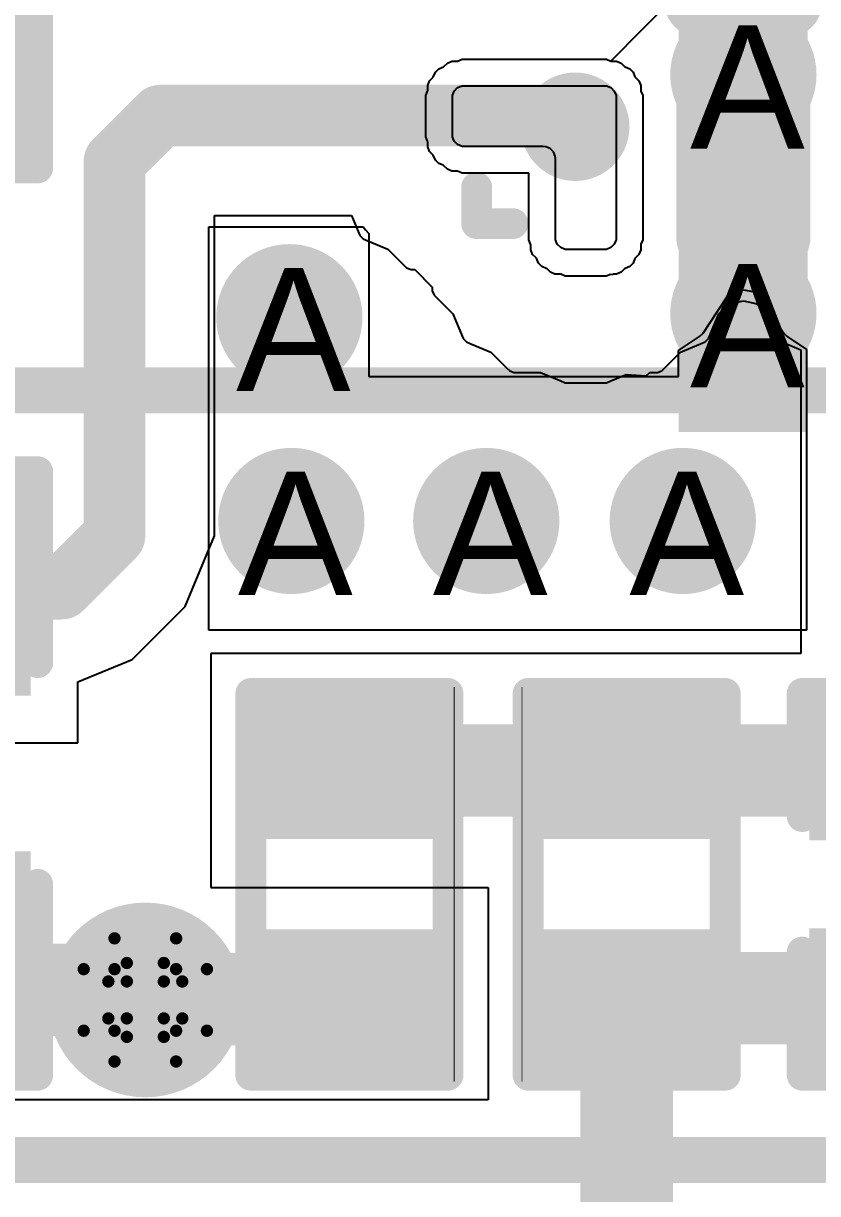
# Model space of a CAD drawing. Header units: inches. Extents: x -4 to 5258, y -4 to 5281.
# Drawn here: x 34.109 to 37.383, y 3.673 to 8.5 of the extents above; entities that cross this region are included whole.
import ezdxf

# ---------------------------------------------------------------- set-up
doc = ezdxf.new("R2010")
doc.units = ezdxf.units.IN
for name, color, linetype in [('Bottom Layer', 5, 'Continuous'), ('Bottom Solder', 6, 'Continuous'), ('Drill Drawing', 1, 'Continuous'), ('Layer 1', 16, 'Continuous'), ('Layer 2', 76, 'Continuous'), ('Top Layer', 1, 'Continuous'), ('Top Overlay', 2, 'Continuous'), ('Top Paste', 8, 'Continuous'), ('Top Solder', 216, 'Continuous'), ('Via Holes', 16, 'Continuous')]:
    doc.layers.add(name, color=color, linetype=linetype)
doc.styles.add('Arial', font='', dxfattribs={"height": 0.2})
doc.styles.get('Arial').set_extended_font_data('Arial')

# ---------------------------------------------------------------- blocks, each defined once
blk = doc.blocks.new('13_WQFN_HR__3_2__31')
at = {"layer": 'Top Layer'}
h = blk.add_hatch(color=1, dxfattribs=at)
edge = h.paths.add_edge_path()
edge.add_arc((-0.1243, -1.1007), 0.0507, 90, 180)
edge.add_line((-0.175, -1.1007), (-0.175, -1.6492))
edge.add_arc((-0.1243, -1.6492), 0.0507, 180, 270)
edge.add_line((-0.1243, -1.7), (0.1243, -1.7))
edge.add_arc((0.1243, -1.6492), 0.0507, 270, 360)
edge.add_line((0.175, -1.6492), (0.175, -1.1007))
edge.add_arc((0.1243, -1.1007), 0.0507, 0, 90)
edge.add_line((0.1243, -1.05), (-0.1243, -1.05))
h = blk.add_hatch(color=1, dxfattribs=at)
edge = h.paths.add_edge_path()
edge.add_arc((-0.6937, -1.1938), 0.1221, 0, 360)
at = {"layer": 'Top Paste'}
h = blk.add_hatch(color=8, dxfattribs=at)
edge = h.paths.add_edge_path()
edge.add_arc((-0.1243, -1.1007), 0.0507, 90, 180)
edge.add_line((-0.175, -1.1007), (-0.175, -1.6492))
edge.add_arc((-0.1243, -1.6492), 0.0507, 180, 270)
edge.add_line((-0.1243, -1.7), (0.1243, -1.7))
edge.add_arc((0.1243, -1.6492), 0.0507, 270, 360)
edge.add_line((0.175, -1.6492), (0.175, -1.1007))
edge.add_arc((0.1243, -1.1007), 0.0507, 0, 90)
edge.add_line((0.1243, -1.05), (-0.1243, -1.05))
h = blk.add_hatch(color=8, dxfattribs=at)
edge = h.paths.add_edge_path()
edge.add_arc((-0.6937, -1.1938), 0.1221, 0, 360)
at = {"layer": 'Top Solder'}
h = blk.add_hatch(color=216, dxfattribs=at)
edge = h.paths.add_edge_path()
edge.add_arc((-0.1755, 0.6755), 0.1511, 90, 180)
edge.add_line((-0.3266, 0.6755), (-0.3266, -0.6755))
edge.add_arc((-0.1755, -0.6755), 0.1511, 180, 270)
edge.add_line((-0.1755, -0.8266), (0.1755, -0.8266))
edge.add_arc((0.1755, -0.6755), 0.1511, 270, 360)
edge.add_line((0.3266, -0.6755), (0.3266, 0.6755))
edge.add_arc((0.1755, 0.6755), 0.1511, 0, 90)
edge.add_line((0.1755, 0.8266), (-0.1755, 0.8266))
h = blk.add_hatch(color=216, dxfattribs=at)
edge = h.paths.add_edge_path()
edge.add_arc((-0.1243, -1.1007), 0.1523, 90, 180)
edge.add_line((-0.2766, -1.1007), (-0.2766, -1.6492))
edge.add_arc((-0.1243, -1.6492), 0.1523, 180, 270)
edge.add_line((-0.1243, -1.8016), (0.1243, -1.8016))
edge.add_arc((0.1243, -1.6492), 0.1523, 270, 360)
edge.add_line((0.2766, -1.6492), (0.2766, -1.1007))
edge.add_arc((0.1243, -1.1007), 0.1523, 0, 90)
edge.add_line((0.1243, -0.9484), (-0.1243, -0.9484))
h = blk.add_hatch(color=216, dxfattribs=at)
edge = h.paths.add_edge_path()
edge.add_arc((-0.6937, -1.1938), 0.2237, 0, 360)
at = {"layer": 'Top Layer'}
for p, q in [((-1.2, -1.0651), (-1.1924, -1.0467)), ((-1.1924, -1.0467), (-1.1783, -1.0326)), ((-1.1783, -1.0326), (-1.1599, -1.025)), ((-1.1599, -1.025), (-1.15, -1.025)), ((-1.15, -1.025), (-1.15, -1.025)), ((-1.15, -1.025), (-0.575, -1.025)), ((-0.575, -1.025), (-0.5651, -1.025)), ((-0.5651, -1.025), (-0.5467, -1.0326)), ((-0.5467, -1.0326), (-0.5326, -1.0467)), ((-0.5326, -1.0467), (-0.525, -1.0651)), ((-1.2, -1.075), (-1.2, -1.0651)), ((-1.2, -1.225), (-1.2, -1.075)), ((-0.525, -1.0651), (-0.525, -1.075)), ((-0.525, -1.075), (-0.525, -1.075)), ((-0.525, -1.075), (-0.525, -1.65)), ((-1.2, -1.235), (-1.2, -1.225)), ((-1.2, -1.225), (-1.2, -1.225)), ((-1.1924, -1.2534), (-1.2, -1.235)), ((-1.1783, -1.2674), (-1.1924, -1.2534)), ((-1.1599, -1.275), (-1.1783, -1.2674)), ((-1.15, -1.275), (-1.1599, -1.275)), ((-0.825, -1.275), (-1.15, -1.275)), ((-0.8152, -1.276), (-0.825, -1.275)), ((-0.825, -1.275), (-0.825, -1.275)), ((-0.7972, -1.2835), (-0.8152, -1.276)), ((-0.7834, -1.2973), (-0.7972, -1.2835)), ((-0.776, -1.3153), (-0.7834, -1.2973)), ((-0.775, -1.325), (-0.776, -1.3153)), ((-0.775, -1.65), (-0.775, -1.325)), ((-0.775, -1.66), (-0.775, -1.65)), ((-0.775, -1.65), (-0.775, -1.65)), ((-0.7674, -1.6784), (-0.775, -1.66)), ((-0.7533, -1.6924), (-0.7674, -1.6784)), ((-0.5326, -1.6784), (-0.5467, -1.6924)), ((-0.525, -1.66), (-0.5326, -1.6784)), ((-0.525, -1.65), (-0.525, -1.66)), ((-0.7349, -1.7), (-0.7533, -1.6924)), ((-0.725, -1.7), (-0.7349, -1.7)), ((-0.575, -1.7), (-0.725, -1.7)), ((-0.575, -1.7), (-0.575, -1.7)), ((-0.565, -1.7), (-0.575, -1.7)), ((-0.575, -1.7), (-0.575, -1.7)), ((-0.5467, -1.6924), (-0.565, -1.7))]:
    blk.add_line(p, q, dxfattribs=at)
at = {"layer": 'Top Overlay'}
for points in [[(-1.1, -1.5933, 0.127, 0.127, 0), (-1.1, -1.4433, 0.127, 0.127, 0)], [(-1.1, -1.5933, 0.127, 0.127, 0), (-0.95, -1.5933, 0.127, 0.127, 0)]]:
    blk.add_lwpolyline(points, format="xyseb", dxfattribs=at)
for points in [[(-1.1318, -1.4433, 0.0635, 0.0635, 1), (-1.0683, -1.4433, 0.0635, 0.0635, 1)], [(-1.1318, -1.5933, 0.0635, 0.0635, 1), (-1.0683, -1.5933, 0.0635, 0.0635, 1)], [(-1.1318, -1.5933, 0.0635, 0.0635, 1), (-1.0683, -1.5933, 0.0635, 0.0635, 1)], [(-0.9818, -1.5933, 0.0635, 0.0635, 1), (-0.9183, -1.5933, 0.0635, 0.0635, 1)]]:
    blk.add_lwpolyline(points, format="xyseb", close=True, dxfattribs=at)
at = {"layer": 'Top Solder'}
for p, q in [((-0.5467, -0.9227), (5220.6763, 5271.621)), ((-1.1783, -0.9227), (-1.1599, -0.9151)), ((-1.1599, -0.9151), (-1.15, -0.9151)), ((-1.15, -0.9151), (-1.15, -0.9151)), ((-1.15, -0.9151), (-0.575, -0.9151)), ((-0.575, -0.9151), (-0.5651, -0.9151)), ((-0.5651, -0.9151), (-0.5467, -0.9227)), ((-1.2701, -0.9689), (-1.2561, -0.9549)), ((-1.2561, -0.9549), (-1.2359, -0.9465)), ((-1.2359, -0.9465), (-1.2345, -0.9451)), ((-1.2345, -0.9451), (-1.2204, -0.931)), ((-1.2345, -0.9451), (-1.2345, -0.9451)), ((-1.2204, -0.931), (-1.202, -0.9234)), ((-1.202, -0.9234), (-1.1802, -0.9234)), ((-1.1802, -0.9234), (-1.1783, -0.9227)), ((-1.1783, -0.9227), (-1.1783, -0.9227)), ((-0.5467, -0.9227), (-0.5467, -0.9227)), ((-0.5467, -0.9227), (-0.5448, -0.9234)), ((-0.5448, -0.9234), (-0.523, -0.9234)), ((-0.523, -0.9234), (-0.5046, -0.931)), ((-0.5046, -0.931), (-0.4905, -0.9451)), ((-0.4905, -0.9451), (-0.4891, -0.9465)), ((-0.4891, -0.9465), (-0.4873, -0.9472)), ((-0.4873, -0.9472), (-0.4873, -0.9473)), ((-0.4873, -0.9473), (-0.4689, -0.9549)), ((-0.4689, -0.9549), (-0.4549, -0.9689)), ((-1.3016, -1.023), (-1.294, -1.0046)), ((-1.294, -1.0046), (-1.2799, -0.9906)), ((-1.2799, -0.9905), (-1.2785, -0.9891)), ((-1.2799, -0.9906), (-1.2799, -0.9905)), ((-1.2785, -0.9891), (-1.2701, -0.9689)), ((-0.4549, -0.9689), (-0.4472, -0.9873)), ((-0.4472, -0.9873), (-0.4472, -0.9873)), ((-0.4472, -0.9873), (-0.4465, -0.9892)), ((-0.4465, -0.9892), (-0.431, -1.0046)), ((-0.431, -1.0046), (-0.4234, -1.023)), ((-1.31, -1.0651), (-1.3024, -1.0467)), ((-1.3024, -1.0467), (-1.3016, -1.0449)), ((-1.3024, -1.0467), (-1.3024, -1.0467)), ((-1.3016, -1.0449), (-1.3016, -1.023)), ((-0.4234, -1.023), (-0.4234, -1.0449)), ((-0.4234, -1.0449), (-0.4226, -1.0467)), ((-0.4226, -1.0467), (-0.4226, -1.0467)), ((-0.4226, -1.0467), (-0.415, -1.0651)), ((-1.31, -1.075), (-1.31, -1.0651)), ((-1.31, -1.225), (-1.31, -1.075)), ((-0.415, -1.0651), (-0.415, -1.075)), ((-0.415, -1.075), (-0.415, -1.075)), ((-0.415, -1.075), (-0.415, -1.65)), ((-1.31, -1.235), (-1.31, -1.225)), ((-1.31, -1.225), (-1.31, -1.225)), ((-1.31, -1.225), (-1.31, -1.225)), ((-1.31, -1.225), (-1.31, -1.225)), ((-1.3024, -1.2534), (-1.31, -1.235)), ((-1.3016, -1.2552), (-1.3024, -1.2534)), ((-1.3024, -1.2534), (-1.3024, -1.2534)), ((-1.3016, -1.2771), (-1.3016, -1.2552)), ((-1.294, -1.2954), (-1.3016, -1.2771)), ((-1.2799, -1.3095), (-1.294, -1.2954)), ((-1.2785, -1.3109), (-1.2799, -1.3095)), ((-1.2799, -1.3095), (-1.2799, -1.3095)), ((-1.2702, -1.3311), (-1.2785, -1.3109)), ((-1.2561, -1.3452), (-1.2702, -1.3311)), ((-1.2377, -1.3528), (-1.2561, -1.3452)), ((-1.2359, -1.3536), (-1.2377, -1.3528)), ((-1.2377, -1.3528), (-1.2377, -1.3528)), ((-1.2345, -1.355), (-1.2359, -1.3536)), ((-1.2204, -1.369), (-1.2345, -1.355)), ((-1.2345, -1.355), (-1.2345, -1.355)), ((-1.202, -1.3766), (-1.2204, -1.369)), ((-1.1802, -1.3766), (-1.202, -1.3766)), ((-1.1783, -1.3774), (-1.1802, -1.3766)), ((-1.1599, -1.385), (-1.1783, -1.3774)), ((-1.1783, -1.3774), (-1.1783, -1.3774)), ((-1.15, -1.385), (-1.1599, -1.385)), ((-0.885, -1.385), (-1.15, -1.385)), ((-1.15, -1.385), (-1.15, -1.385)), ((-0.885, -1.65), (-0.885, -1.385)), ((-0.885, -1.66), (-0.885, -1.65)), ((-0.8774, -1.6784), (-0.885, -1.66)), ((-0.8766, -1.6802), (-0.8774, -1.6784)), ((-0.8774, -1.6784), (-0.8774, -1.6784)), ((-0.8766, -1.7021), (-0.8766, -1.6802)), ((-0.4226, -1.6783), (-0.4234, -1.6802)), ((-0.4234, -1.6802), (-0.4234, -1.7021)), ((-0.415, -1.6599), (-0.4226, -1.6783)), ((-0.4226, -1.6783), (-0.4226, -1.6783)), ((-0.415, -1.65), (-0.415, -1.6599)), ((-0.869, -1.7204), (-0.8766, -1.7021)), ((-0.8549, -1.7345), (-0.869, -1.7204)), ((-0.8535, -1.7359), (-0.8549, -1.7345)), ((-0.8549, -1.7345), (-0.8549, -1.7345)), ((-0.8451, -1.7561), (-0.8535, -1.7359)), ((-0.4464, -1.7359), (-0.4472, -1.7377)), ((-0.4451, -1.7345), (-0.4464, -1.7359)), ((-0.431, -1.7204), (-0.4451, -1.7345)), ((-0.4451, -1.7345), (-0.4451, -1.7345)), ((-0.4234, -1.7021), (-0.431, -1.7204)), ((-0.8311, -1.7702), (-0.8451, -1.7561)), ((-0.8127, -1.7778), (-0.8311, -1.7702)), ((-0.8109, -1.7786), (-0.8127, -1.7778)), ((-0.8127, -1.7778), (-0.8127, -1.7778)), ((-0.8095, -1.78), (-0.8109, -1.7786)), ((-0.7954, -1.794), (-0.8095, -1.78)), ((-0.8095, -1.78), (-0.8095, -1.78)), ((-0.4905, -1.78), (-0.5046, -1.794)), ((-0.4891, -1.7786), (-0.4905, -1.78)), ((-0.4905, -1.78), (-0.4905, -1.78)), ((-0.4873, -1.7778), (-0.4891, -1.7786)), ((-0.4689, -1.7702), (-0.4873, -1.7778)), ((-0.4873, -1.7778), (-0.4873, -1.7778)), ((-0.4548, -1.7561), (-0.4689, -1.7702)), ((-0.4472, -1.7377), (-0.4548, -1.7561)), ((-0.4472, -1.7377), (-0.4472, -1.7377)), ((-0.777, -1.8016), (-0.7954, -1.794)), ((-0.7552, -1.8016), (-0.777, -1.8016)), ((-0.7533, -1.8024), (-0.7552, -1.8016)), ((-0.7349, -1.81), (-0.7533, -1.8024)), ((-0.7533, -1.8024), (-0.7533, -1.8024)), ((-0.725, -1.81), (-0.7349, -1.81)), ((-0.575, -1.81), (-0.725, -1.81)), ((-0.725, -1.81), (-0.725, -1.81)), ((-0.5651, -1.81), (-0.575, -1.81)), ((-0.575, -1.81), (-0.575, -1.81)), ((-0.575, -1.81), (-0.575, -1.81)), ((-0.575, -1.81), (-0.575, -1.81)), ((-0.5498, -1.8037), (-0.5651, -1.81)), ((-0.5402, -1.8044), (-0.5498, -1.8037)), ((-0.5371, -1.8016), (-0.5402, -1.8044)), ((-0.523, -1.8016), (-0.5371, -1.8016)), ((-0.5046, -1.794), (-0.523, -1.8016))]:
    blk.add_line(p, q, dxfattribs=at)
blk = doc.blocks.new('R___0402_161')
at = {"layer": 'Top Layer'}
for points in [[(-0.6985, -0.3175), (-0.6985, 0.3175), (-0.2413, 0.3175), (-0.2413, -0.3175)], [(0.2413, -0.3175), (0.2413, 0.3175), (0.6985, 0.3175), (0.6985, -0.3175)]]:
    blk.add_hatch(color=1, dxfattribs=at).paths.add_polyline_path(points)
at = {"layer": 'Top Paste'}
for points in [[(-0.6985, -0.3175), (-0.6985, 0.3175), (-0.2413, 0.3175), (-0.2413, -0.3175)], [(0.2413, -0.3175), (0.2413, 0.3175), (0.6985, 0.3175), (0.6985, -0.3175)]]:
    blk.add_hatch(color=8, dxfattribs=at).paths.add_polyline_path(points)
at = {"layer": 'Top Solder'}
for points in [[(-0.7535, -0.3725), (-0.7535, 0.3725), (-0.1863, 0.3725), (-0.1863, -0.3725)], [(0.1863, -0.3725), (0.1863, 0.3725), (0.7535, 0.3725), (0.7535, -0.3725)]]:
    blk.add_hatch(color=216, dxfattribs=at).paths.add_polyline_path(points)
at = {"layer": 'Top Overlay'}
for points in [[(-0.7874, 0.4064, 0.127, 0.127, 0), (-0.7874, -0.4064, 0.127, 0.127, 0)], [(-0.7874, 0.4064, 0.127, 0.127, 0), (0.7874, 0.4064, 0.127, 0.127, 0)], [(0.7874, 0.4064, 0.127, 0.127, 0), (0.7874, -0.4064, 0.127, 0.127, 0)], [(0.7874, -0.4064, 0.127, 0.127, 0), (-0.7874, -0.4064, 0.127, 0.127, 0)], [(-0.8128, -0.4318, 0.00323, 0.00323, 0), (0.8128, -0.4318, 0.00323, 0.00323, 0)]]:
    blk.add_lwpolyline(points, format="xyseb", dxfattribs=at)
for points in [[(-0.8192, 0.4064, 0.0635, 0.0635, 1), (-0.7557, 0.4064, 0.0635, 0.0635, 1)], [(-0.8192, 0.4064, 0.0635, 0.0635, 1), (-0.7557, 0.4064, 0.0635, 0.0635, 1)], [(0.7556, 0.4064, 0.0635, 0.0635, 1), (0.8191, 0.4064, 0.0635, 0.0635, 1)], [(0.7556, 0.4064, 0.0635, 0.0635, 1), (0.8191, 0.4064, 0.0635, 0.0635, 1)], [(-0.8192, -0.4064, 0.0635, 0.0635, 1), (-0.7557, -0.4064, 0.0635, 0.0635, 1)], [(-0.8192, -0.4064, 0.0635, 0.0635, 1), (-0.7557, -0.4064, 0.0635, 0.0635, 1)], [(0.7556, -0.4064, 0.0635, 0.0635, 1), (0.8191, -0.4064, 0.0635, 0.0635, 1)], [(0.7556, -0.4064, 0.0635, 0.0635, 1), (0.8191, -0.4064, 0.0635, 0.0635, 1)], [(-0.8136, -0.4318, 0.00161, 0.00161, 1), (-0.812, -0.4318, 0.00161, 0.00161, 1)], [(0.812, -0.4318, 0.00161, 0.00161, 1), (0.8136, -0.4318, 0.00161, 0.00161, 1)]]:
    blk.add_lwpolyline(points, format="xyseb", close=True, dxfattribs=at)
blk = doc.blocks.new('R___0402_163')
at = {"layer": 'Top Layer'}
for points in [[(-0.6985, -0.3175), (-0.6985, 0.3175), (-0.2413, 0.3175), (-0.2413, -0.3175)], [(0.2413, -0.3175), (0.2413, 0.3175), (0.6985, 0.3175), (0.6985, -0.3175)]]:
    blk.add_hatch(color=1, dxfattribs=at).paths.add_polyline_path(points)
at = {"layer": 'Top Paste'}
for points in [[(-0.6985, -0.3175), (-0.6985, 0.3175), (-0.2413, 0.3175), (-0.2413, -0.3175)], [(0.2413, -0.3175), (0.2413, 0.3175), (0.6985, 0.3175), (0.6985, -0.3175)]]:
    blk.add_hatch(color=8, dxfattribs=at).paths.add_polyline_path(points)
at = {"layer": 'Top Solder'}
for points in [[(-0.7535, -0.3725), (-0.7535, 0.3725), (-0.1863, 0.3725), (-0.1863, -0.3725)], [(0.1863, -0.3725), (0.1863, 0.3725), (0.7535, 0.3725), (0.7535, -0.3725)]]:
    blk.add_hatch(color=216, dxfattribs=at).paths.add_polyline_path(points)
at = {"layer": 'Top Overlay'}
for points in [[(-0.7874, -0.4064, 0.127, 0.127, 0), (-0.7874, 0.4064, 0.127, 0.127, 0)], [(0.7874, 0.4064, 0.127, 0.127, 0), (-0.7874, 0.4064, 0.127, 0.127, 0)], [(0.7874, -0.4064, 0.127, 0.127, 0), (0.7874, 0.4064, 0.127, 0.127, 0)], [(0.7874, -0.4064, 0.127, 0.127, 0), (-0.7874, -0.4064, 0.127, 0.127, 0)], [(0.8128, -0.4318, 0.00323, 0.00323, 0), (-0.8128, -0.4318, 0.00323, 0.00323, 0)]]:
    blk.add_lwpolyline(points, format="xyseb", dxfattribs=at)
for points in [[(-0.8191, 0.4064, 0.0635, 0.0635, 1), (-0.7556, 0.4064, 0.0635, 0.0635, 1)], [(-0.8191, 0.4064, 0.0635, 0.0635, 1), (-0.7556, 0.4064, 0.0635, 0.0635, 1)], [(0.7557, 0.4064, 0.0635, 0.0635, 1), (0.8192, 0.4064, 0.0635, 0.0635, 1)], [(0.7557, 0.4064, 0.0635, 0.0635, 1), (0.8192, 0.4064, 0.0635, 0.0635, 1)], [(-0.8192, -0.4064, 0.0635, 0.0635, 1), (-0.7557, -0.4064, 0.0635, 0.0635, 1)], [(-0.8192, -0.4064, 0.0635, 0.0635, 1), (-0.7557, -0.4064, 0.0635, 0.0635, 1)], [(0.7557, -0.4064, 0.0635, 0.0635, 1), (0.8192, -0.4064, 0.0635, 0.0635, 1)], [(0.7557, -0.4064, 0.0635, 0.0635, 1), (0.8192, -0.4064, 0.0635, 0.0635, 1)], [(-0.8136, -0.4318, 0.00161, 0.00161, 1), (-0.812, -0.4318, 0.00161, 0.00161, 1)], [(0.812, -0.4318, 0.00161, 0.00161, 1), (0.8136, -0.4318, 0.00161, 0.00161, 1)]]:
    blk.add_lwpolyline(points, format="xyseb", close=True, dxfattribs=at)
blk = doc.blocks.new('C___0603_293')
at = {"layer": 'Top Layer'}
for points in [[(-0.381, 0.4445), (-0.381, -0.4445), (-1.143, -0.4445), (-1.143, 0.4445)], [(1.143, 0.4445), (1.143, -0.4445), (0.381, -0.4445), (0.381, 0.4445)]]:
    blk.add_hatch(color=1, dxfattribs=at).paths.add_polyline_path(points)
at = {"layer": 'Top Paste'}
for points in [[(-0.381, 0.4445), (-0.381, -0.4445), (-1.143, -0.4445), (-1.143, 0.4445)], [(1.143, 0.4445), (1.143, -0.4445), (0.381, -0.4445), (0.381, 0.4445)]]:
    blk.add_hatch(color=8, dxfattribs=at).paths.add_polyline_path(points)
at = {"layer": 'Top Solder'}
for points in [[(-0.321, 0.5045), (-0.321, -0.5045), (-1.203, -0.5045), (-1.203, 0.5045)], [(1.203, 0.5045), (1.203, -0.5045), (0.321, -0.5045), (0.321, 0.5045)]]:
    blk.add_hatch(color=216, dxfattribs=at).paths.add_polyline_path(points)
at = {"layer": 'Top Overlay'}
for points in [[(-1.2446, 0.5334, 0.127, 0.127, 0), (-1.2446, -0.5334, 0.127, 0.127, 0)], [(-1.2446, 0.5334, 0.127, 0.127, 0), (-0.4572, 0.5334, 0.127, 0.127, 0)], [(0.4572, 0.5334, 0.127, 0.127, 0), (1.2446, 0.5334, 0.127, 0.127, 0)], [(1.2446, 0.5334, 0.127, 0.127, 0), (1.2446, -0.5334, 0.127, 0.127, 0)], [(-1.2446, -0.5334, 0.127, 0.127, 0), (-0.4572, -0.5334, 0.127, 0.127, 0)], [(0.4572, -0.5334, 0.127, 0.127, 0), (1.2446, -0.5334, 0.127, 0.127, 0)]]:
    blk.add_lwpolyline(points, format="xyseb", dxfattribs=at)
for points in [[(-1.2763, 0.5334, 0.0635, 0.0635, 1), (-1.2128, 0.5334, 0.0635, 0.0635, 1)], [(-1.2763, 0.5334, 0.0635, 0.0635, 1), (-1.2128, 0.5334, 0.0635, 0.0635, 1)], [(-0.4889, 0.5334, 0.0635, 0.0635, 1), (-0.4254, 0.5334, 0.0635, 0.0635, 1)], [(0.4255, 0.5334, 0.0635, 0.0635, 1), (0.489, 0.5334, 0.0635, 0.0635, 1)], [(1.2128, 0.5334, 0.0635, 0.0635, 1), (1.2764, 0.5334, 0.0635, 0.0635, 1)], [(1.2128, 0.5334, 0.0635, 0.0635, 1), (1.2764, 0.5334, 0.0635, 0.0635, 1)], [(-1.2764, -0.5334, 0.0635, 0.0635, 1), (-1.2129, -0.5334, 0.0635, 0.0635, 1)], [(-1.2764, -0.5334, 0.0635, 0.0635, 1), (-1.2129, -0.5334, 0.0635, 0.0635, 1)], [(-0.4889, -0.5334, 0.0635, 0.0635, 1), (-0.4254, -0.5334, 0.0635, 0.0635, 1)], [(0.4255, -0.5334, 0.0635, 0.0635, 1), (0.489, -0.5334, 0.0635, 0.0635, 1)], [(1.2129, -0.5334, 0.0635, 0.0635, 1), (1.2764, -0.5334, 0.0635, 0.0635, 1)], [(1.2129, -0.5334, 0.0635, 0.0635, 1), (1.2764, -0.5334, 0.0635, 0.0635, 1)]]:
    blk.add_lwpolyline(points, format="xyseb", close=True, dxfattribs=at)
blk = doc.blocks.new('C___0402_294')
at = {"layer": 'Top Layer'}
for points in [[(-0.6985, -0.3175), (-0.6985, 0.3175), (-0.2413, 0.3175), (-0.2413, -0.3175)], [(0.2413, -0.3175), (0.2413, 0.3175), (0.6985, 0.3175), (0.6985, -0.3175)]]:
    blk.add_hatch(color=1, dxfattribs=at).paths.add_polyline_path(points)
at = {"layer": 'Top Paste'}
for points in [[(-0.6985, -0.3175), (-0.6985, 0.3175), (-0.2413, 0.3175), (-0.2413, -0.3175)], [(0.2413, -0.3175), (0.2413, 0.3175), (0.6985, 0.3175), (0.6985, -0.3175)]]:
    blk.add_hatch(color=8, dxfattribs=at).paths.add_polyline_path(points)
at = {"layer": 'Top Solder'}
for points in [[(-0.7585, -0.3775), (-0.7585, 0.3775), (-0.1813, 0.3775), (-0.1813, -0.3775)], [(0.1813, -0.3775), (0.1813, 0.3775), (0.7585, 0.3775), (0.7585, -0.3775)]]:
    blk.add_hatch(color=216, dxfattribs=at).paths.add_polyline_path(points)
at = {"layer": 'Top Overlay'}
for points in [[(-0.7874, 0.4064, 0.127, 0.127, 0), (-0.2794, 0.4064, 0.127, 0.127, 0)], [(-0.7874, -0.4064, 0.127, 0.127, 0), (-0.7874, 0.4064, 0.127, 0.127, 0)], [(0.2794, 0.4064, 0.127, 0.127, 0), (0.7874, 0.4064, 0.127, 0.127, 0)], [(0.7874, -0.4064, 0.127, 0.127, 0), (0.7874, 0.4064, 0.127, 0.127, 0)], [(-0.2794, -0.4064, 0.127, 0.127, 0), (-0.7874, -0.4064, 0.127, 0.127, 0)], [(0.7874, -0.4064, 0.127, 0.127, 0), (0.2794, -0.4064, 0.127, 0.127, 0)]]:
    blk.add_lwpolyline(points, format="xyseb", dxfattribs=at)
for points in [[(-0.8191, 0.4064, 0.0635, 0.0635, 1), (-0.7556, 0.4064, 0.0635, 0.0635, 1)], [(-0.8191, 0.4064, 0.0635, 0.0635, 1), (-0.7556, 0.4064, 0.0635, 0.0635, 1)], [(-0.3112, 0.4064, 0.0635, 0.0635, 1), (-0.2477, 0.4064, 0.0635, 0.0635, 1)], [(0.2477, 0.4064, 0.0635, 0.0635, 1), (0.3112, 0.4064, 0.0635, 0.0635, 1)], [(0.7557, 0.4064, 0.0635, 0.0635, 1), (0.8192, 0.4064, 0.0635, 0.0635, 1)], [(0.7557, 0.4064, 0.0635, 0.0635, 1), (0.8192, 0.4064, 0.0635, 0.0635, 1)], [(-0.8192, -0.4064, 0.0635, 0.0635, 1), (-0.7557, -0.4064, 0.0635, 0.0635, 1)], [(-0.8192, -0.4064, 0.0635, 0.0635, 1), (-0.7557, -0.4064, 0.0635, 0.0635, 1)], [(-0.3111, -0.4064, 0.0635, 0.0635, 1), (-0.2477, -0.4064, 0.0635, 0.0635, 1)], [(0.2477, -0.4064, 0.0635, 0.0635, 1), (0.3111, -0.4064, 0.0635, 0.0635, 1)], [(0.7557, -0.4064, 0.0635, 0.0635, 1), (0.8192, -0.4064, 0.0635, 0.0635, 1)], [(0.7557, -0.4064, 0.0635, 0.0635, 1), (0.8192, -0.4064, 0.0635, 0.0635, 1)]]:
    blk.add_lwpolyline(points, format="xyseb", close=True, dxfattribs=at)
blk = doc.blocks.new('C___0603_302')
at = {"layer": 'Top Layer'}
for points in [[(-0.381, 0.4445), (-0.381, -0.4445), (-1.143, -0.4445), (-1.143, 0.4445)], [(1.143, 0.4445), (1.143, -0.4445), (0.381, -0.4445), (0.381, 0.4445)]]:
    blk.add_hatch(color=1, dxfattribs=at).paths.add_polyline_path(points)
at = {"layer": 'Top Paste'}
for points in [[(-0.381, 0.4445), (-0.381, -0.4445), (-1.143, -0.4445), (-1.143, 0.4445)], [(1.143, 0.4445), (1.143, -0.4445), (0.381, -0.4445), (0.381, 0.4445)]]:
    blk.add_hatch(color=8, dxfattribs=at).paths.add_polyline_path(points)
at = {"layer": 'Top Solder'}
for points in [[(-0.321, 0.5045), (-0.321, -0.5045), (-1.203, -0.5045), (-1.203, 0.5045)], [(1.203, 0.5045), (1.203, -0.5045), (0.321, -0.5045), (0.321, 0.5045)]]:
    blk.add_hatch(color=216, dxfattribs=at).paths.add_polyline_path(points)
at = {"layer": 'Top Overlay'}
for points in [[(-1.2446, -0.5334, 0.127, 0.127, 0), (-1.2446, 0.5334, 0.127, 0.127, 0)], [(-0.4572, 0.5334, 0.127, 0.127, 0), (-1.2446, 0.5334, 0.127, 0.127, 0)], [(1.2446, 0.5334, 0.127, 0.127, 0), (0.4572, 0.5334, 0.127, 0.127, 0)], [(1.2446, -0.5334, 0.127, 0.127, 0), (1.2446, 0.5334, 0.127, 0.127, 0)], [(-1.2446, -0.5334, 0.127, 0.127, 0), (-0.4572, -0.5334, 0.127, 0.127, 0)], [(1.2446, -0.5334, 0.127, 0.127, 0), (0.4572, -0.5334, 0.127, 0.127, 0)]]:
    blk.add_lwpolyline(points, format="xyseb", dxfattribs=at)
for points in [[(-1.2764, 0.5334, 0.0635, 0.0635, 1), (-1.2129, 0.5334, 0.0635, 0.0635, 1)], [(-1.2764, 0.5334, 0.0635, 0.0635, 1), (-1.2129, 0.5334, 0.0635, 0.0635, 1)], [(-0.489, 0.5334, 0.0635, 0.0635, 1), (-0.4255, 0.5334, 0.0635, 0.0635, 1)], [(0.4255, 0.5334, 0.0635, 0.0635, 1), (0.489, 0.5334, 0.0635, 0.0635, 1)], [(1.2129, 0.5334, 0.0635, 0.0635, 1), (1.2764, 0.5334, 0.0635, 0.0635, 1)], [(1.2129, 0.5334, 0.0635, 0.0635, 1), (1.2764, 0.5334, 0.0635, 0.0635, 1)], [(-1.2764, -0.5334, 0.0635, 0.0635, 1), (-1.2129, -0.5334, 0.0635, 0.0635, 1)], [(-1.2764, -0.5334, 0.0635, 0.0635, 1), (-1.2129, -0.5334, 0.0635, 0.0635, 1)], [(-0.489, -0.5334, 0.0635, 0.0635, 1), (-0.4255, -0.5334, 0.0635, 0.0635, 1)], [(0.4255, -0.5334, 0.0635, 0.0635, 1), (0.489, -0.5334, 0.0635, 0.0635, 1)], [(1.2128, -0.5334, 0.0635, 0.0635, 1), (1.2764, -0.5334, 0.0635, 0.0635, 1)], [(1.2128, -0.5334, 0.0635, 0.0635, 1), (1.2764, -0.5334, 0.0635, 0.0635, 1)]]:
    blk.add_lwpolyline(points, format="xyseb", close=True, dxfattribs=at)

msp = doc.modelspace()

# ---------------------------------------------------------------- hatches: boundary and pattern name
at = {"layer": 'Bottom Layer'}
h = msp.add_hatch(color=5, dxfattribs=at)
edge = h.paths.add_edge_path()
edge.add_arc((37.0774, 8.2885), 0.2, 0, 360)
h = msp.add_hatch(color=5, dxfattribs=at)
edge = h.paths.add_edge_path()
edge.add_arc((35.2053, 7.288), 0.2, 0, 360)
h = msp.add_hatch(color=5, dxfattribs=at)
edge = h.paths.add_edge_path()
edge.add_arc((37.0773, 7.3038), 0.2, 0, 360)
h = msp.add_hatch(color=5, dxfattribs=at)
edge = h.paths.add_edge_path()
edge.add_arc((35.2135, 6.4476), 0.2, 0, 360)
h = msp.add_hatch(color=5, dxfattribs=at)
edge = h.paths.add_edge_path()
edge.add_arc((36.0172, 6.4476), 0.2, 0, 360)
h = msp.add_hatch(color=5, dxfattribs=at)
edge = h.paths.add_edge_path()
edge.add_arc((36.8274, 6.4476), 0.2, 0, 360)
h = msp.add_hatch(color=5, dxfattribs=at)
edge = h.paths.add_edge_path()
edge.add_arc((34.6114, 4.4721), 0.3, 0, 360)
at = {"layer": 'Bottom Solder'}
h = msp.add_hatch(color=6, dxfattribs=at)
edge = h.paths.add_edge_path()
edge.add_arc((37.0774, 8.2885), 0.3016, 0, 360)
h = msp.add_hatch(color=6, dxfattribs=at)
edge = h.paths.add_edge_path()
edge.add_arc((35.2053, 7.288), 0.3016, 0, 360)
h = msp.add_hatch(color=6, dxfattribs=at)
edge = h.paths.add_edge_path()
edge.add_arc((37.0773, 7.3038), 0.3016, 0, 360)
h = msp.add_hatch(color=6, dxfattribs=at)
edge = h.paths.add_edge_path()
edge.add_arc((35.2135, 6.4476), 0.3016, 0, 360)
h = msp.add_hatch(color=6, dxfattribs=at)
edge = h.paths.add_edge_path()
edge.add_arc((36.0172, 6.4476), 0.3016, 0, 360)
h = msp.add_hatch(color=6, dxfattribs=at)
edge = h.paths.add_edge_path()
edge.add_arc((36.8274, 6.4476), 0.3016, 0, 360)
h = msp.add_hatch(color=6, dxfattribs=at)
edge = h.paths.add_edge_path()
edge.add_arc((34.6114, 4.4721), 0.4016, 0, 360)
at = {"layer": 'Layer 1'}
h = msp.add_hatch(color=16, dxfattribs=at)
edge = h.paths.add_edge_path()
edge.add_arc((37.0774, 8.2885), 0.2, 0, 360)
h = msp.add_hatch(color=16, dxfattribs=at)
edge = h.paths.add_edge_path()
edge.add_arc((35.2053, 7.288), 0.2, 0, 360)
h = msp.add_hatch(color=16, dxfattribs=at)
edge = h.paths.add_edge_path()
edge.add_arc((37.0773, 7.3038), 0.2, 0, 360)
h = msp.add_hatch(color=16, dxfattribs=at)
edge = h.paths.add_edge_path()
edge.add_arc((35.2135, 6.4476), 0.2, 0, 360)
h = msp.add_hatch(color=16, dxfattribs=at)
edge = h.paths.add_edge_path()
edge.add_arc((36.0172, 6.4476), 0.2, 0, 360)
h = msp.add_hatch(color=16, dxfattribs=at)
edge = h.paths.add_edge_path()
edge.add_arc((36.8274, 6.4476), 0.2, 0, 360)
h = msp.add_hatch(color=16, dxfattribs=at)
edge = h.paths.add_edge_path()
edge.add_arc((34.6114, 4.4721), 0.3, 0, 360)
at = {"layer": 'Layer 2'}
h = msp.add_hatch(color=76, dxfattribs=at)
edge = h.paths.add_edge_path()
edge.add_arc((37.0774, 8.2885), 0.2, 0, 360)
h = msp.add_hatch(color=76, dxfattribs=at)
edge = h.paths.add_edge_path()
edge.add_arc((35.2053, 7.288), 0.2, 0, 360)
h = msp.add_hatch(color=76, dxfattribs=at)
edge = h.paths.add_edge_path()
edge.add_arc((37.0773, 7.3038), 0.2, 0, 360)
h = msp.add_hatch(color=76, dxfattribs=at)
edge = h.paths.add_edge_path()
edge.add_arc((35.2135, 6.4476), 0.2, 0, 360)
h = msp.add_hatch(color=76, dxfattribs=at)
edge = h.paths.add_edge_path()
edge.add_arc((36.0172, 6.4476), 0.2, 0, 360)
h = msp.add_hatch(color=76, dxfattribs=at)
edge = h.paths.add_edge_path()
edge.add_arc((36.8274, 6.4476), 0.2, 0, 360)
h = msp.add_hatch(color=76, dxfattribs=at)
edge = h.paths.add_edge_path()
edge.add_arc((34.6114, 4.4721), 0.3, 0, 360)
at = {"layer": 'Top Layer'}
msp.add_hatch(color=1, dxfattribs=at).paths.add_polyline_path([(36.8105, 6.8144), (37.3428, 6.8144), (37.3428, 9.9925), (36.8105, 9.9925)])
h = msp.add_hatch(color=1, dxfattribs=at)
edge = h.paths.add_edge_path()
edge.add_arc((37.0774, 8.2885), 0.2, 0, 360)
h = msp.add_hatch(color=1, dxfattribs=at)
edge = h.paths.add_edge_path()
edge.add_arc((35.2053, 7.288), 0.2, 0, 360)
h = msp.add_hatch(color=1, dxfattribs=at)
edge = h.paths.add_edge_path()
edge.add_arc((37.0773, 7.3038), 0.2, 0, 360)
h = msp.add_hatch(color=1, dxfattribs=at)
edge = h.paths.add_edge_path()
edge.add_arc((35.2135, 6.4476), 0.2, 0, 360)
h = msp.add_hatch(color=1, dxfattribs=at)
edge = h.paths.add_edge_path()
edge.add_arc((36.0172, 6.4476), 0.2, 0, 360)
h = msp.add_hatch(color=1, dxfattribs=at)
edge = h.paths.add_edge_path()
edge.add_arc((36.8274, 6.4476), 0.2, 0, 360)
h = msp.add_hatch(color=1, dxfattribs=at)
edge = h.paths.add_edge_path()
edge.add_arc((34.6114, 4.4721), 0.3, 0, 360)
at = {"layer": 'Top Solder'}
h = msp.add_hatch(color=216, dxfattribs=at)
edge = h.paths.add_edge_path()
edge.add_arc((37.0774, 8.2885), 0.3016, 0, 360)
h = msp.add_hatch(color=216, dxfattribs=at)
edge = h.paths.add_edge_path()
edge.add_arc((35.2053, 7.288), 0.3016, 0, 360)
h = msp.add_hatch(color=216, dxfattribs=at)
edge = h.paths.add_edge_path()
edge.add_arc((37.0773, 7.3038), 0.3016, 0, 360)
h = msp.add_hatch(color=216, dxfattribs=at)
edge = h.paths.add_edge_path()
edge.add_arc((35.2135, 6.4476), 0.3016, 0, 360)
h = msp.add_hatch(color=216, dxfattribs=at)
edge = h.paths.add_edge_path()
edge.add_arc((36.0172, 6.4476), 0.3016, 0, 360)
h = msp.add_hatch(color=216, dxfattribs=at)
edge = h.paths.add_edge_path()
edge.add_arc((36.8274, 6.4476), 0.3016, 0, 360)
h = msp.add_hatch(color=216, dxfattribs=at)
edge = h.paths.add_edge_path()
edge.add_arc((34.6114, 4.4721), 0.4016, 0, 360)
at = {"layer": 'Via Holes'}
h = msp.add_hatch(color=7, dxfattribs=at)
edge = h.paths.add_edge_path()
edge.add_arc((37.0774, 8.2885), 0.1, 0, 360)
h = msp.add_hatch(color=7, dxfattribs=at)
edge = h.paths.add_edge_path()
edge.add_arc((35.2053, 7.288), 0.1, 0, 360)
h = msp.add_hatch(color=7, dxfattribs=at)
edge = h.paths.add_edge_path()
edge.add_arc((37.0773, 7.3038), 0.1, 0, 360)
h = msp.add_hatch(color=7, dxfattribs=at)
edge = h.paths.add_edge_path()
edge.add_arc((35.2135, 6.4476), 0.1, 0, 360)
h = msp.add_hatch(color=7, dxfattribs=at)
edge = h.paths.add_edge_path()
edge.add_arc((36.0172, 6.4476), 0.1, 0, 360)
h = msp.add_hatch(color=7, dxfattribs=at)
edge = h.paths.add_edge_path()
edge.add_arc((36.8274, 6.4476), 0.1, 0, 360)
h = msp.add_hatch(color=7, dxfattribs=at)
edge = h.paths.add_edge_path()
edge.add_arc((34.6114, 4.4721), 0.15, 0, 360)

# ---------------------------------------------------------------- linework, layer by layer
at = {"layer": 'Drill Drawing'}
for points in [[(34.4844, 4.5991, 0.0508, 0.0508, 0), (34.4844, 4.7261, 0.0508, 0.0508, 0)], [(34.4844, 4.7261, 0.0508, 0.0508, 0), (34.7384, 4.7261, 0.0508, 0.0508, 0)], [(34.7384, 4.5991, 0.0508, 0.0508, 0), (34.7384, 4.7261, 0.0508, 0.0508, 0)], [(34.5352, 4.5483, 0.0508, 0.0508, 0), (34.5352, 4.6245, 0.0508, 0.0508, 0)], [(34.5352, 4.6245, 0.0508, 0.0508, 0), (34.6876, 4.6245, 0.0508, 0.0508, 0)], [(34.6876, 4.5483, 0.0508, 0.0508, 0), (34.6876, 4.6245, 0.0508, 0.0508, 0)], [(34.3574, 4.3451, 0.0508, 0.0508, 0), (34.3574, 4.5991, 0.0508, 0.0508, 0)], [(34.3574, 4.5991, 0.0508, 0.0508, 0), (34.4844, 4.5991, 0.0508, 0.0508, 0)], [(34.7384, 4.5991, 0.0508, 0.0508, 0), (34.8654, 4.5991, 0.0508, 0.0508, 0)], [(34.8654, 4.3451, 0.0508, 0.0508, 0), (34.8654, 4.5991, 0.0508, 0.0508, 0)], [(34.459, 4.3959, 0.0508, 0.0508, 0), (34.459, 4.5483, 0.0508, 0.0508, 0)], [(34.459, 4.5483, 0.0508, 0.0508, 0), (34.5352, 4.5483, 0.0508, 0.0508, 0)], [(34.6876, 4.5483, 0.0508, 0.0508, 0), (34.7638, 4.5483, 0.0508, 0.0508, 0)], [(34.7638, 4.3959, 0.0508, 0.0508, 0), (34.7638, 4.5483, 0.0508, 0.0508, 0)], [(34.459, 4.3959, 0.0508, 0.0508, 0), (34.5352, 4.3959, 0.0508, 0.0508, 0)], [(34.5352, 4.3197, 0.0508, 0.0508, 0), (34.5352, 4.3959, 0.0508, 0.0508, 0)], [(34.6876, 4.3959, 0.0508, 0.0508, 0), (34.7638, 4.3959, 0.0508, 0.0508, 0)], [(34.6876, 4.3197, 0.0508, 0.0508, 0), (34.6876, 4.3959, 0.0508, 0.0508, 0)], [(34.3574, 4.3451, 0.0508, 0.0508, 0), (34.4844, 4.3451, 0.0508, 0.0508, 0)], [(34.4844, 4.2181, 0.0508, 0.0508, 0), (34.4844, 4.3451, 0.0508, 0.0508, 0)], [(34.5352, 4.3197, 0.0508, 0.0508, 0), (34.6876, 4.3197, 0.0508, 0.0508, 0)], [(34.7384, 4.3451, 0.0508, 0.0508, 0), (34.8654, 4.3451, 0.0508, 0.0508, 0)], [(34.7384, 4.2181, 0.0508, 0.0508, 0), (34.7384, 4.3451, 0.0508, 0.0508, 0)], [(34.4844, 4.2181, 0.0508, 0.0508, 0), (34.7384, 4.2181, 0.0508, 0.0508, 0)]]:
    msp.add_lwpolyline(points, format="xyseb", dxfattribs=at)
for points in [[(34.4717, 4.7261, 0.0254, 0.0254, 1), (34.4971, 4.7261, 0.0254, 0.0254, 1)], [(34.4717, 4.7261, 0.0254, 0.0254, 1), (34.4971, 4.7261, 0.0254, 0.0254, 1)], [(34.7257, 4.7261, 0.0254, 0.0254, 1), (34.7511, 4.7261, 0.0254, 0.0254, 1)], [(34.7257, 4.7261, 0.0254, 0.0254, 1), (34.7511, 4.7261, 0.0254, 0.0254, 1)], [(34.5225, 4.6245, 0.0254, 0.0254, 1), (34.5479, 4.6245, 0.0254, 0.0254, 1)], [(34.5225, 4.6245, 0.0254, 0.0254, 1), (34.5479, 4.6245, 0.0254, 0.0254, 1)], [(34.6749, 4.6245, 0.0254, 0.0254, 1), (34.7003, 4.6245, 0.0254, 0.0254, 1)], [(34.6749, 4.6245, 0.0254, 0.0254, 1), (34.7003, 4.6245, 0.0254, 0.0254, 1)], [(34.3447, 4.5991, 0.0254, 0.0254, 1), (34.3701, 4.5991, 0.0254, 0.0254, 1)], [(34.3447, 4.5991, 0.0254, 0.0254, 1), (34.3701, 4.5991, 0.0254, 0.0254, 1)], [(34.4717, 4.5991, 0.0254, 0.0254, 1), (34.4971, 4.5991, 0.0254, 0.0254, 1)], [(34.4717, 4.5991, 0.0254, 0.0254, 1), (34.4971, 4.5991, 0.0254, 0.0254, 1)], [(34.7257, 4.5991, 0.0254, 0.0254, 1), (34.7511, 4.5991, 0.0254, 0.0254, 1)], [(34.7257, 4.5991, 0.0254, 0.0254, 1), (34.7511, 4.5991, 0.0254, 0.0254, 1)], [(34.8527, 4.5991, 0.0254, 0.0254, 1), (34.8781, 4.5991, 0.0254, 0.0254, 1)], [(34.8527, 4.5991, 0.0254, 0.0254, 1), (34.8781, 4.5991, 0.0254, 0.0254, 1)], [(34.4463, 4.5483, 0.0254, 0.0254, 1), (34.4717, 4.5483, 0.0254, 0.0254, 1)], [(34.4463, 4.5483, 0.0254, 0.0254, 1), (34.4717, 4.5483, 0.0254, 0.0254, 1)], [(34.5225, 4.5483, 0.0254, 0.0254, 1), (34.5479, 4.5483, 0.0254, 0.0254, 1)], [(34.5225, 4.5483, 0.0254, 0.0254, 1), (34.5479, 4.5483, 0.0254, 0.0254, 1)], [(34.6749, 4.5483, 0.0254, 0.0254, 1), (34.7003, 4.5483, 0.0254, 0.0254, 1)], [(34.6749, 4.5483, 0.0254, 0.0254, 1), (34.7003, 4.5483, 0.0254, 0.0254, 1)], [(34.7511, 4.5483, 0.0254, 0.0254, 1), (34.7765, 4.5483, 0.0254, 0.0254, 1)], [(34.7511, 4.5483, 0.0254, 0.0254, 1), (34.7765, 4.5483, 0.0254, 0.0254, 1)], [(34.4463, 4.3959, 0.0254, 0.0254, 1), (34.4717, 4.3959, 0.0254, 0.0254, 1)], [(34.4463, 4.3959, 0.0254, 0.0254, 1), (34.4717, 4.3959, 0.0254, 0.0254, 1)], [(34.5225, 4.3959, 0.0254, 0.0254, 1), (34.5479, 4.3959, 0.0254, 0.0254, 1)], [(34.5225, 4.3959, 0.0254, 0.0254, 1), (34.5479, 4.3959, 0.0254, 0.0254, 1)], [(34.6749, 4.3959, 0.0254, 0.0254, 1), (34.7003, 4.3959, 0.0254, 0.0254, 1)], [(34.6749, 4.3959, 0.0254, 0.0254, 1), (34.7003, 4.3959, 0.0254, 0.0254, 1)], [(34.7511, 4.3959, 0.0254, 0.0254, 1), (34.7765, 4.3959, 0.0254, 0.0254, 1)], [(34.7511, 4.3959, 0.0254, 0.0254, 1), (34.7765, 4.3959, 0.0254, 0.0254, 1)], [(34.3447, 4.3451, 0.0254, 0.0254, 1), (34.3701, 4.3451, 0.0254, 0.0254, 1)], [(34.3447, 4.3451, 0.0254, 0.0254, 1), (34.3701, 4.3451, 0.0254, 0.0254, 1)], [(34.4717, 4.3451, 0.0254, 0.0254, 1), (34.4971, 4.3451, 0.0254, 0.0254, 1)], [(34.4717, 4.3451, 0.0254, 0.0254, 1), (34.4971, 4.3451, 0.0254, 0.0254, 1)], [(34.5225, 4.3197, 0.0254, 0.0254, 1), (34.5479, 4.3197, 0.0254, 0.0254, 1)], [(34.5225, 4.3197, 0.0254, 0.0254, 1), (34.5479, 4.3197, 0.0254, 0.0254, 1)], [(34.6749, 4.3197, 0.0254, 0.0254, 1), (34.7003, 4.3197, 0.0254, 0.0254, 1)], [(34.6749, 4.3197, 0.0254, 0.0254, 1), (34.7003, 4.3197, 0.0254, 0.0254, 1)], [(34.7257, 4.3451, 0.0254, 0.0254, 1), (34.7511, 4.3451, 0.0254, 0.0254, 1)], [(34.7257, 4.3451, 0.0254, 0.0254, 1), (34.7511, 4.3451, 0.0254, 0.0254, 1)], [(34.8527, 4.3451, 0.0254, 0.0254, 1), (34.8781, 4.3451, 0.0254, 0.0254, 1)], [(34.8527, 4.3451, 0.0254, 0.0254, 1), (34.8781, 4.3451, 0.0254, 0.0254, 1)], [(34.4717, 4.2181, 0.0254, 0.0254, 1), (34.4971, 4.2181, 0.0254, 0.0254, 1)], [(34.4717, 4.2181, 0.0254, 0.0254, 1), (34.4971, 4.2181, 0.0254, 0.0254, 1)], [(34.7257, 4.2181, 0.0254, 0.0254, 1), (34.7511, 4.2181, 0.0254, 0.0254, 1)], [(34.7257, 4.2181, 0.0254, 0.0254, 1), (34.7511, 4.2181, 0.0254, 0.0254, 1)]]:
    msp.add_lwpolyline(points, format="xyseb", close=True, dxfattribs=at)
at = {"layer": 'Top Layer'}
for p, q in [((34.8967, 6.3868), (34.8967, 7.7074)), ((34.8967, 7.7074), (35.4622, 7.7074)), ((35.4622, 7.7074), (35.4963, 7.6253)), ((34.8727, 6.3868), (34.8727, 7.6615)), ((34.8727, 7.6615), (35.5097, 7.6615)), ((35.5097, 7.6615), (35.5188, 7.6479)), ((35.5188, 7.6479), (35.5188, 7.6479)), ((35.5188, 7.6479), (35.5188, 7.6479)), ((35.5188, 7.6479), (35.5329, 7.6338)), ((35.5329, 7.6338), (35.5329, 7.0437)), ((35.4963, 7.6253), (35.5103, 7.6112)), ((35.5103, 7.6112), (35.5288, 7.6036)), ((35.5288, 7.6036), (35.5288, 7.6035)), ((35.5288, 7.6035), (35.6114, 7.5693)), ((35.6114, 7.5693), (35.6746, 7.5061)), ((35.6746, 7.5061), (35.6746, 7.5061)), ((35.6746, 7.5061), (35.6887, 7.492)), ((35.6887, 7.492), (35.7071, 7.4844)), ((35.7071, 7.4844), (35.7226, 7.4844)), ((35.7226, 7.4844), (35.7944, 7.4126)), ((35.7944, 7.4126), (35.7944, 7.3971)), ((35.7944, 7.3971), (35.802, 7.3787)), ((36.9694, 7.3102), (37.0234, 7.391)), ((37.0234, 7.391), (37.0238, 7.3919)), ((37.0238, 7.3919), (37.0777, 7.4013)), ((37.0777, 7.4013), (37.1311, 7.3918)), ((37.1311, 7.3918), (37.1315, 7.3909)), ((37.1315, 7.3909), (37.1315, 7.3909)), ((37.1315, 7.3909), (37.1315, 7.3909)), ((37.1315, 7.3909), (37.1933, 7.2984)), ((35.802, 7.3787), (35.8161, 7.3647)), ((35.8161, 7.3647), (35.8161, 7.3646)), ((35.8161, 7.3646), (35.8794, 7.3014)), ((36.9756, 7.3015), (37.0111, 7.3369)), ((37.0111, 7.3369), (37.0268, 7.3442)), ((37.0268, 7.3442), (37.0775, 7.3558)), ((37.0775, 7.3558), (37.1281, 7.3442)), ((37.1281, 7.3442), (37.1438, 7.3369)), ((37.1438, 7.3369), (37.1794, 7.3013)), ((35.8794, 7.3014), (35.9213, 7.2003)), ((36.9112, 7.2229), (36.9694, 7.3102)), ((36.9415, 7.2189), (36.9756, 7.3015)), ((37.1794, 7.3013), (37.2212, 7.2003)), ((37.1933, 7.2984), (37.2438, 7.2229)), ((35.9213, 7.2003), (35.9353, 7.1862)), ((36.8105, 7.151), (36.897, 7.2088)), ((36.897, 7.2088), (36.8971, 7.2088)), ((36.8971, 7.2089), (36.9112, 7.2229)), ((36.8971, 7.2088), (36.8971, 7.2089)), ((36.9197, 7.1863), (36.9337, 7.2004)), ((36.9337, 7.2004), (36.9414, 7.2188)), ((36.9414, 7.2188), (36.9415, 7.2189)), ((37.2212, 7.2003), (37.2353, 7.1862)), ((37.2438, 7.2229), (37.2438, 7.2229)), ((37.2438, 7.2229), (37.2438, 7.2229)), ((37.2438, 7.2229), (37.2579, 7.2088)), ((37.2579, 7.2088), (37.2579, 7.2088)), ((37.2579, 7.2088), (37.2579, 7.2088)), ((37.2579, 7.2088), (37.3379, 7.1554)), ((35.9353, 7.1862), (35.9538, 7.1786)), ((35.9538, 7.1786), (35.9538, 7.1785)), ((35.9538, 7.1785), (36.0364, 7.1443)), ((36.0364, 7.1443), (36.0996, 7.0811)), ((36.7553, 7.0811), (36.8185, 7.1443)), ((36.8105, 7.0437), (36.8105, 7.151)), ((36.8185, 7.1443), (36.9011, 7.1785)), ((36.9011, 7.1785), (36.9012, 7.1786)), ((36.9012, 7.1786), (36.9197, 7.1863)), ((37.2353, 7.1862), (37.3139, 7.1537)), ((37.3139, 7.1537), (37.3139, 5.9015)), ((37.3379, 7.1554), (37.3379, 5.9975)), ((36.0996, 7.0811), (36.0996, 7.0811)), ((36.0996, 7.0811), (36.1137, 7.0671)), ((36.1137, 7.0671), (36.1321, 7.0594)), ((36.1321, 7.0594), (36.2415, 7.0594)), ((36.2415, 7.0594), (36.3241, 7.0252)), ((36.5309, 7.0252), (36.5946, 7.0516)), ((36.5946, 7.0516), (36.6763, 7.0458)), ((36.6763, 7.0458), (36.6921, 7.0594)), ((36.6921, 7.0594), (36.7228, 7.0594)), ((36.7228, 7.0594), (36.7412, 7.0671)), ((36.7412, 7.0671), (36.7553, 7.0811)), ((36.7553, 7.0811), (36.7553, 7.0811)), ((35.5329, 7.0437), (36.8105, 7.0437)), ((36.3241, 7.0252), (36.3242, 7.0252)), ((36.3242, 7.0252), (36.3426, 7.0176)), ((36.3426, 7.0176), (36.3526, 7.0176)), ((36.3526, 7.0176), (36.5025, 7.0176)), ((36.5025, 7.0176), (36.5025, 7.0176)), ((36.5025, 7.0176), (36.5025, 7.0176)), ((36.5025, 7.0176), (36.5123, 7.0176)), ((36.5123, 7.0176), (36.5308, 7.0252)), ((36.5308, 7.0252), (36.5309, 7.0252)), ((34.7759, 6.0952), (34.8967, 6.3868)), ((34.8727, 5.9975), (34.8727, 6.3868)), ((34.8727, 6.3868), (34.8727, 6.3868)), ((34.5572, 5.8766), (34.7759, 6.0952)), ((37.3379, 5.9975), (34.8727, 5.9975)), ((36.0244, 5.9015), (34.8814, 5.9015)), ((34.8814, 5.9015), (34.8814, 4.9363)), ((36.0246, 5.9015), (36.0244, 5.9015)), ((36.0244, 5.9015), (36.0244, 5.9015)), ((36.126, 5.9015), (36.0246, 5.9015)), ((36.0246, 5.9015), (36.0246, 5.9015)), ((37.1548, 5.9015), (36.126, 5.9015)), ((37.3139, 5.9015), (37.1548, 5.9015)), ((37.1548, 5.9015), (37.1548, 5.9015)), ((34.3328, 5.7836), (34.5572, 5.8766)), ((34.3328, 5.5332), (34.3328, 5.7836)), ((32.9358, 5.5332), (34.3328, 5.5332)), ((34.8814, 4.9363), (36.0244, 4.9363)), ((36.0244, 4.9363), (36.0246, 4.8347)), ((36.0246, 4.8347), (36.0246, 4.0602)), ((36.0246, 4.0602), (22.8976, 4.0602))]:
    msp.add_line(p, q, dxfattribs=at)
for points in [[(34.4843, 7.9307, 0.254, 0.254, 0), (34.6734, 8.1198, 0.254, 0.254, 0)], [(34.6734, 8.1198, 0.254, 0.254, 0), (36.4266, 8.1198, 0.254, 0.254, 0)], [(34.4843, 6.3868, 0.254, 0.254, 0), (34.4843, 7.9307, 0.254, 0.254, 0)], [(34.2656, 6.1682, 0.254, 0.254, 0), (34.4843, 6.3868, 0.254, 0.254, 0)], [(33.6343, 6.1682, 0.254, 0.254, 0), (34.2656, 6.1682, 0.254, 0.254, 0)], [(35.5064, 5.4189, 0.381, 0.381, 0), (37.7263, 5.4189, 0.381, 0.381, 0)], [(33.7645, 4.514, 0.381, 0.381, 0), (34.5695, 4.514, 0.381, 0.381, 0)], [(34.5695, 4.514, 0.381, 0.381, 0), (34.6114, 4.4721, 0.381, 0.381, 0)], [(34.6114, 4.4721, 0.381, 0.381, 0), (34.6149, 4.4756, 0.381, 0.381, 0)], [(34.6149, 4.4756, 0.381, 0.381, 0), (35.4494, 4.4756, 0.381, 0.381, 0)], [(35.4494, 4.4756, 0.381, 0.381, 0), (35.4529, 4.4791, 0.381, 0.381, 0)], [(36.5961, 4.4791, 0.381, 0.381, 0), (38.816, 4.4791, 0.381, 0.381, 0)], [(36.5961, 3.3936, 0.381, 0.381, 0), (36.5961, 4.4791, 0.381, 0.381, 0)]]:
    msp.add_lwpolyline(points, format="xyseb", dxfattribs=at)
for points in [[(34.6099, 8.1198, 0.127, 0.127, 1), (34.7369, 8.1198, 0.127, 0.127, 1)], [(34.6099, 8.1198, 0.127, 0.127, 1), (34.7369, 8.1198, 0.127, 0.127, 1)], [(36.3631, 8.1198, 0.127, 0.127, 1), (36.4901, 8.1198, 0.127, 0.127, 1)], [(34.4208, 7.9307, 0.127, 0.127, 1), (34.5478, 7.9307, 0.127, 0.127, 1)], [(34.4208, 7.9307, 0.127, 0.127, 1), (34.5478, 7.9307, 0.127, 0.127, 1)], [(34.4208, 6.3868, 0.127, 0.127, 1), (34.5478, 6.3868, 0.127, 0.127, 1)], [(34.4208, 6.3868, 0.127, 0.127, 1), (34.5478, 6.3868, 0.127, 0.127, 1)], [(34.2021, 6.1682, 0.127, 0.127, 1), (34.3291, 6.1682, 0.127, 0.127, 1)], [(34.2021, 6.1682, 0.127, 0.127, 1), (34.3291, 6.1682, 0.127, 0.127, 1)], [(35.4112, 5.4189, 0.1905, 0.1905, 1), (35.6017, 5.4189, 0.1905, 0.1905, 1)], [(34.4742, 4.514, 0.1905, 0.1905, 1), (34.6647, 4.514, 0.1905, 0.1905, 1)], [(34.4742, 4.514, 0.1905, 0.1905, 1), (34.6647, 4.514, 0.1905, 0.1905, 1)], [(34.5161, 4.4721, 0.1905, 0.1905, 1), (34.7066, 4.4721, 0.1905, 0.1905, 1)], [(34.5161, 4.4721, 0.1905, 0.1905, 1), (34.7066, 4.4721, 0.1905, 0.1905, 1)], [(34.5196, 4.4756, 0.1905, 0.1905, 1), (34.7101, 4.4756, 0.1905, 0.1905, 1)], [(34.5196, 4.4756, 0.1905, 0.1905, 1), (34.7101, 4.4756, 0.1905, 0.1905, 1)], [(35.3542, 4.4756, 0.1905, 0.1905, 1), (35.5447, 4.4756, 0.1905, 0.1905, 1)], [(35.3542, 4.4756, 0.1905, 0.1905, 1), (35.5447, 4.4756, 0.1905, 0.1905, 1)], [(35.3577, 4.4791, 0.1905, 0.1905, 1), (35.5482, 4.4791, 0.1905, 0.1905, 1)], [(36.5008, 4.4791, 0.1905, 0.1905, 1), (36.6913, 4.4791, 0.1905, 0.1905, 1)], [(36.5008, 4.4791, 0.1905, 0.1905, 1), (36.6913, 4.4791, 0.1905, 0.1905, 1)]]:
    msp.add_lwpolyline(points, format="xyseb", close=True, dxfattribs=at)
at = {"layer": 'Top Overlay'}
for points in [[(32.7809, 6.9867, 0.1905, 0.1905, 0), (39.48, 6.9867, 0.1905, 0.1905, 0)], [(32.7809, 3.8117, 0.1905, 0.1905, 0), (43.605, 3.8117, 0.1905, 0.1905, 0)]]:
    msp.add_lwpolyline(points, format="xyseb", dxfattribs=at)

# ---------------------------------------------------------------- block references
msp.add_blockref('13_WQFN_HR__3_2__31', (37.0774, 9.2675))
for name, p, rotation in [('C___0603_302', (33.6343, 9.1486), 270), ('C___0603_293', (33.6343, 5.4062), 90), ('R___0402_161', (35.4529, 4.949), 90), ('R___0402_163', (36.5961, 4.949), 270), ('C___0402_294', (37.7263, 4.949), 270)]:
    msp.add_blockref(name, p, dxfattribs=dict(rotation=rotation))

# ---------------------------------------------------------------- texts
at = {"layer": 'Drill Drawing', "style": 'Arial'}
for p in [(36.8574, 7.9838), (34.9852, 6.9833), (36.8572, 6.9991), (34.9934, 6.1429), (35.7971, 6.1429), (36.6073, 6.1429)]:
    msp.add_text('A', height=0.508, dxfattribs=at).set_placement(p)

doc.saveas('drawing.dxf')
